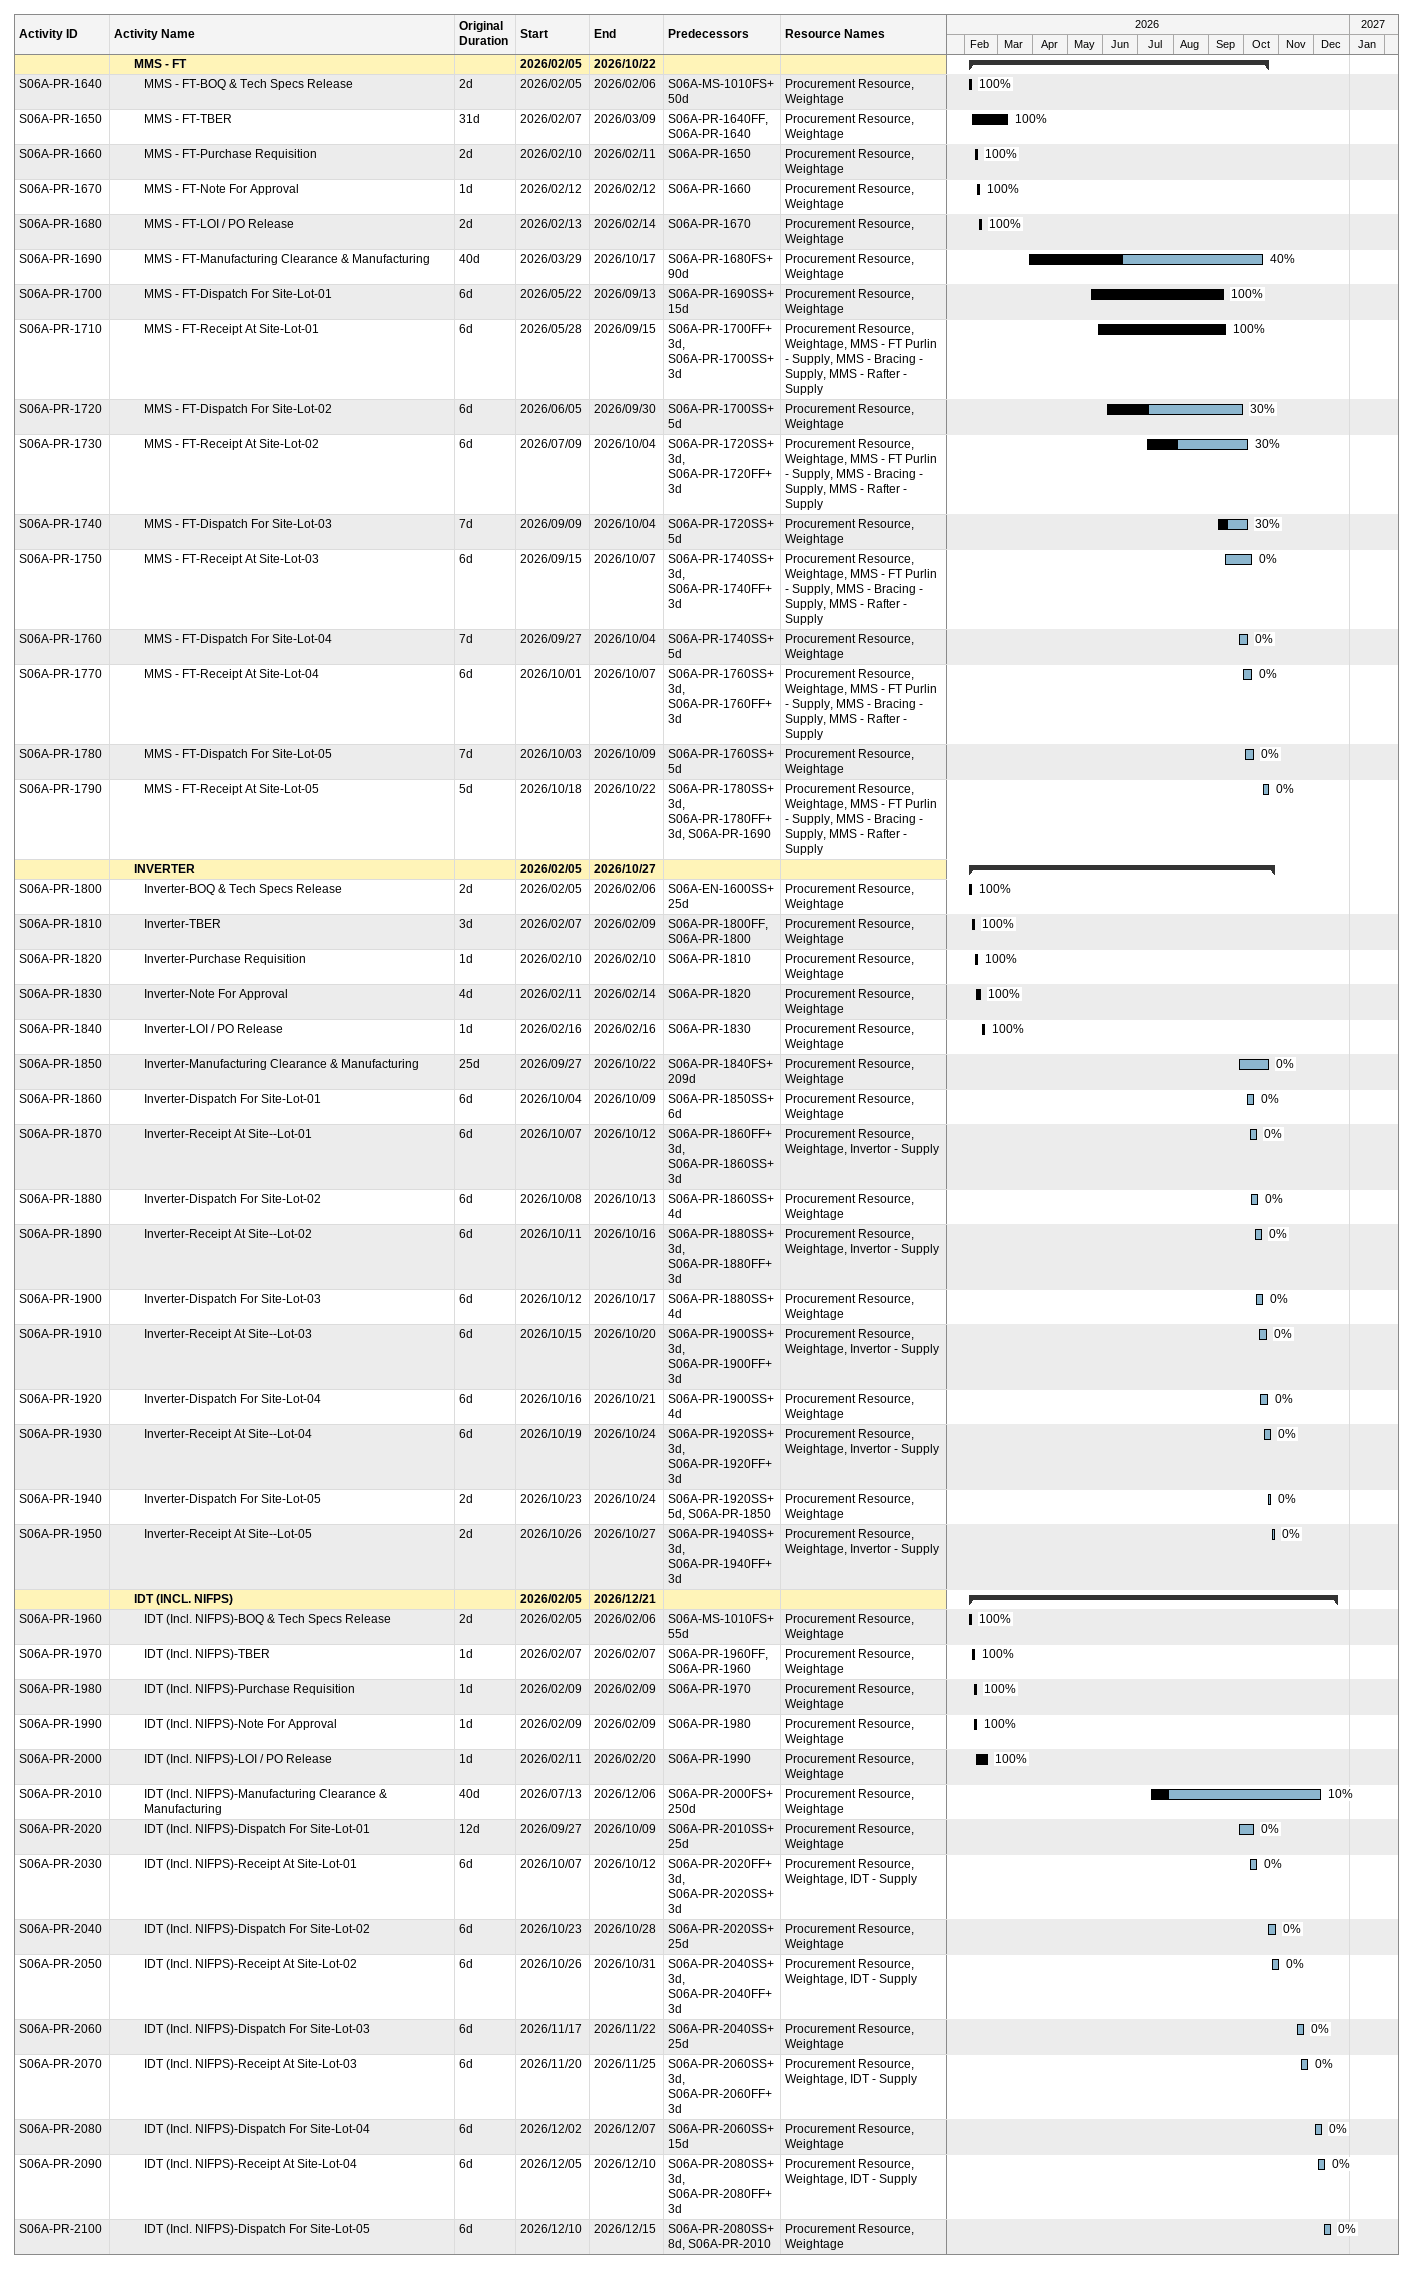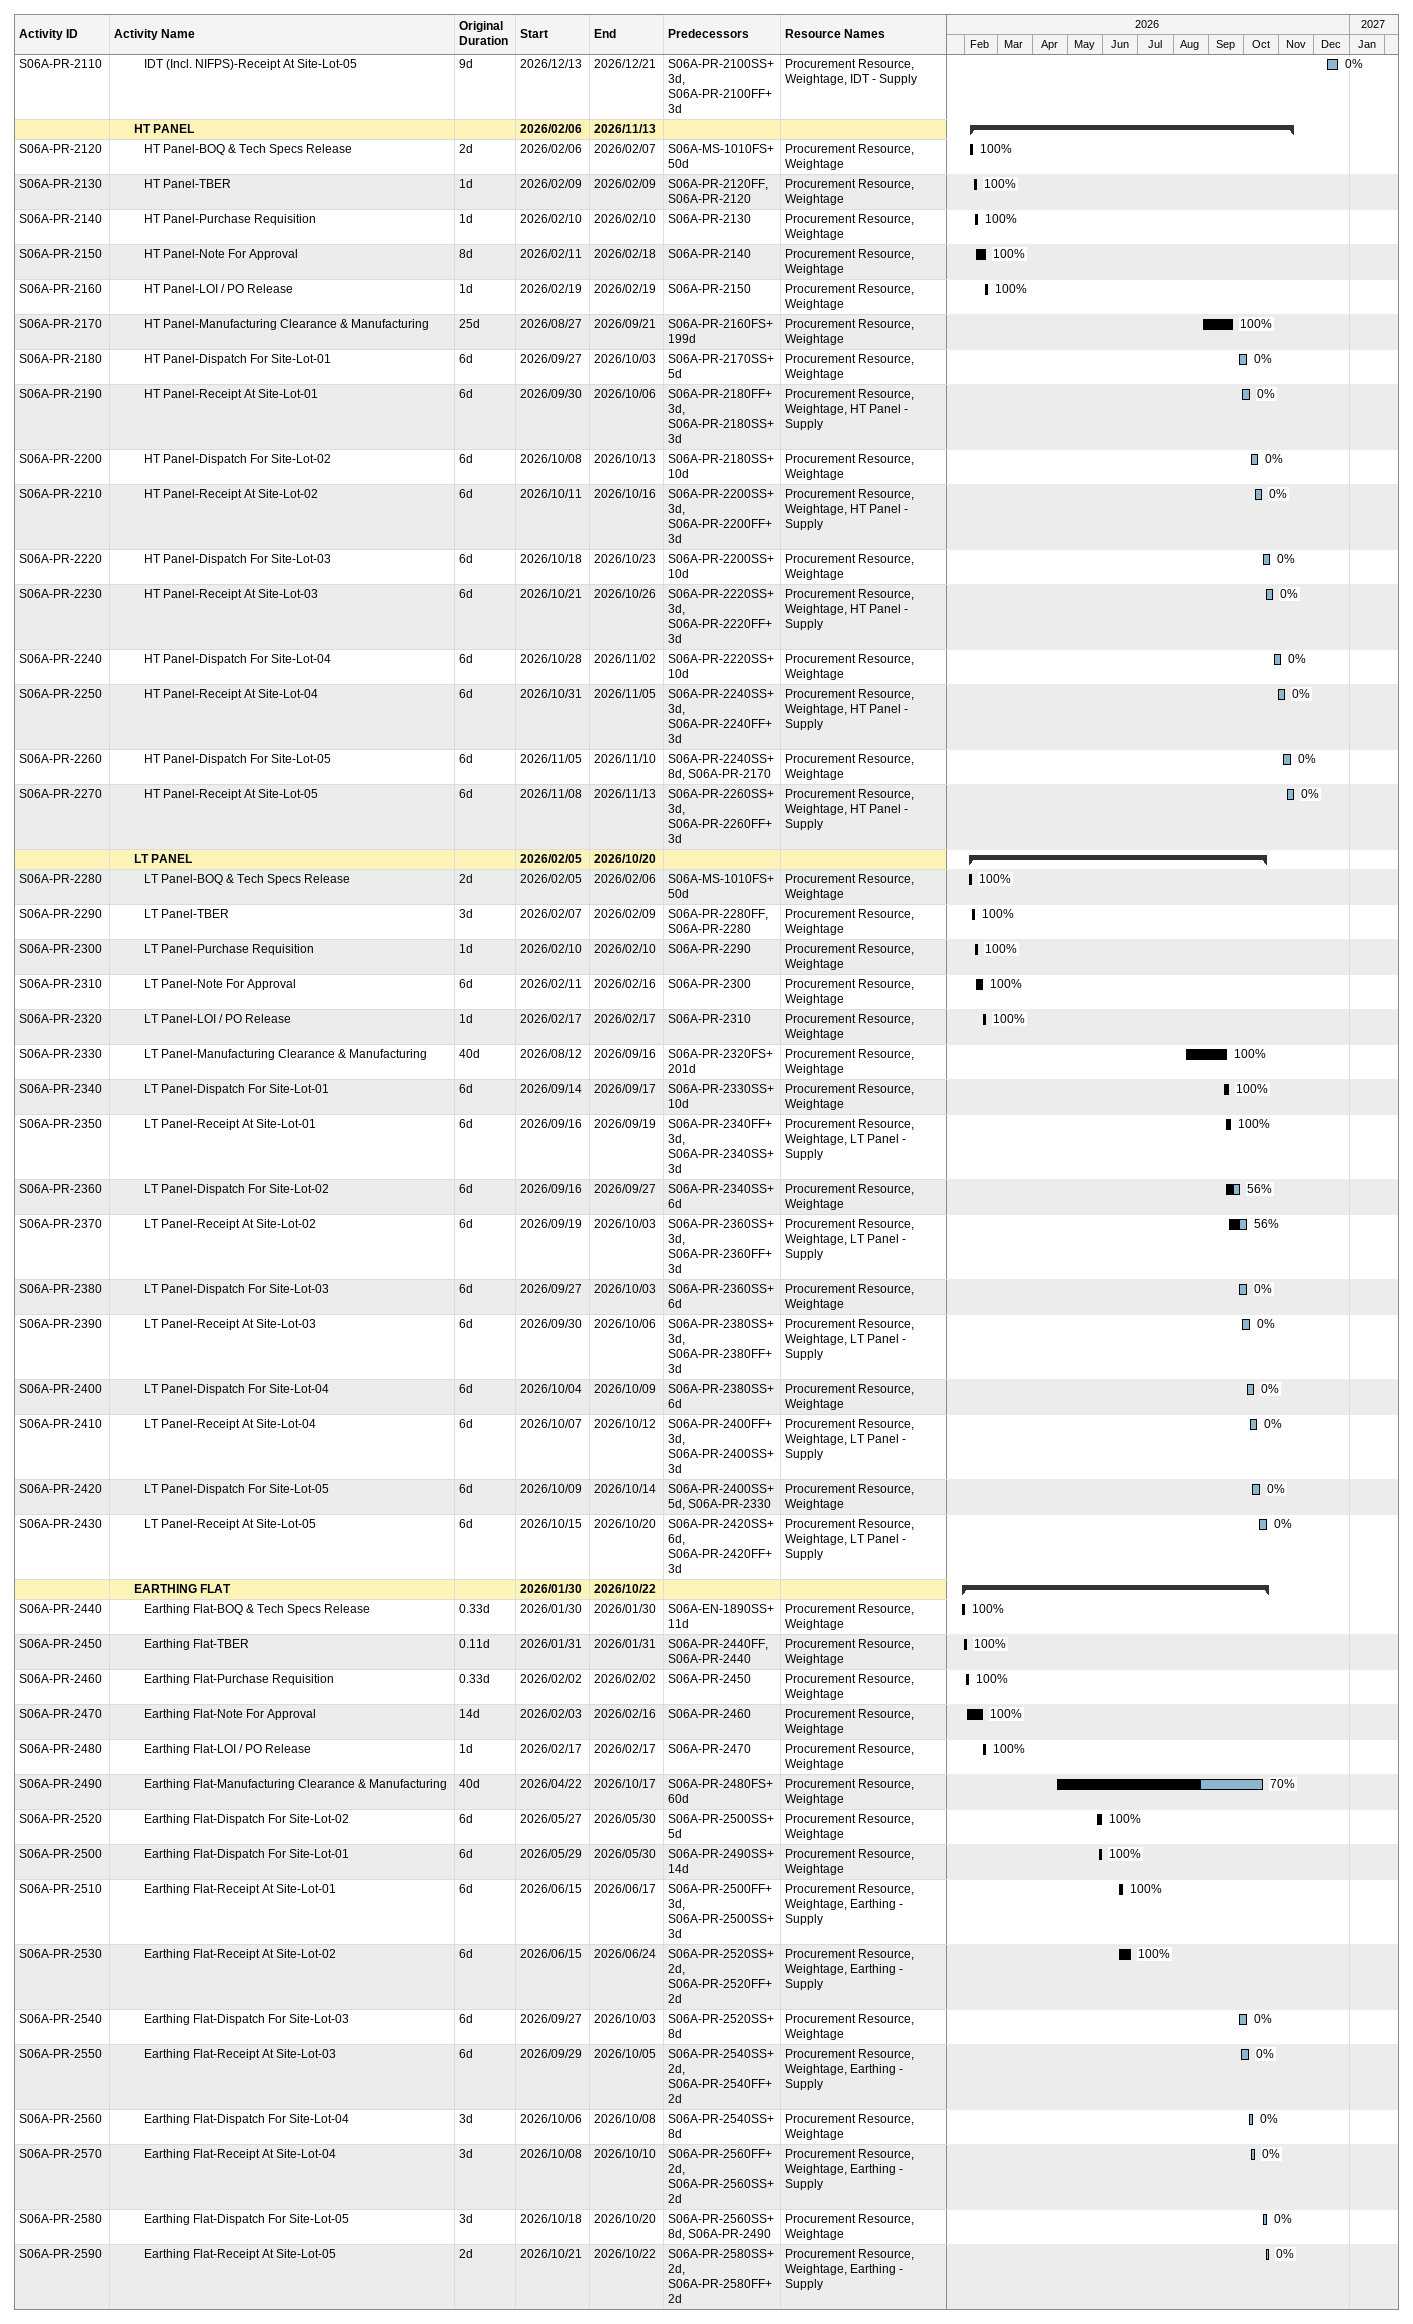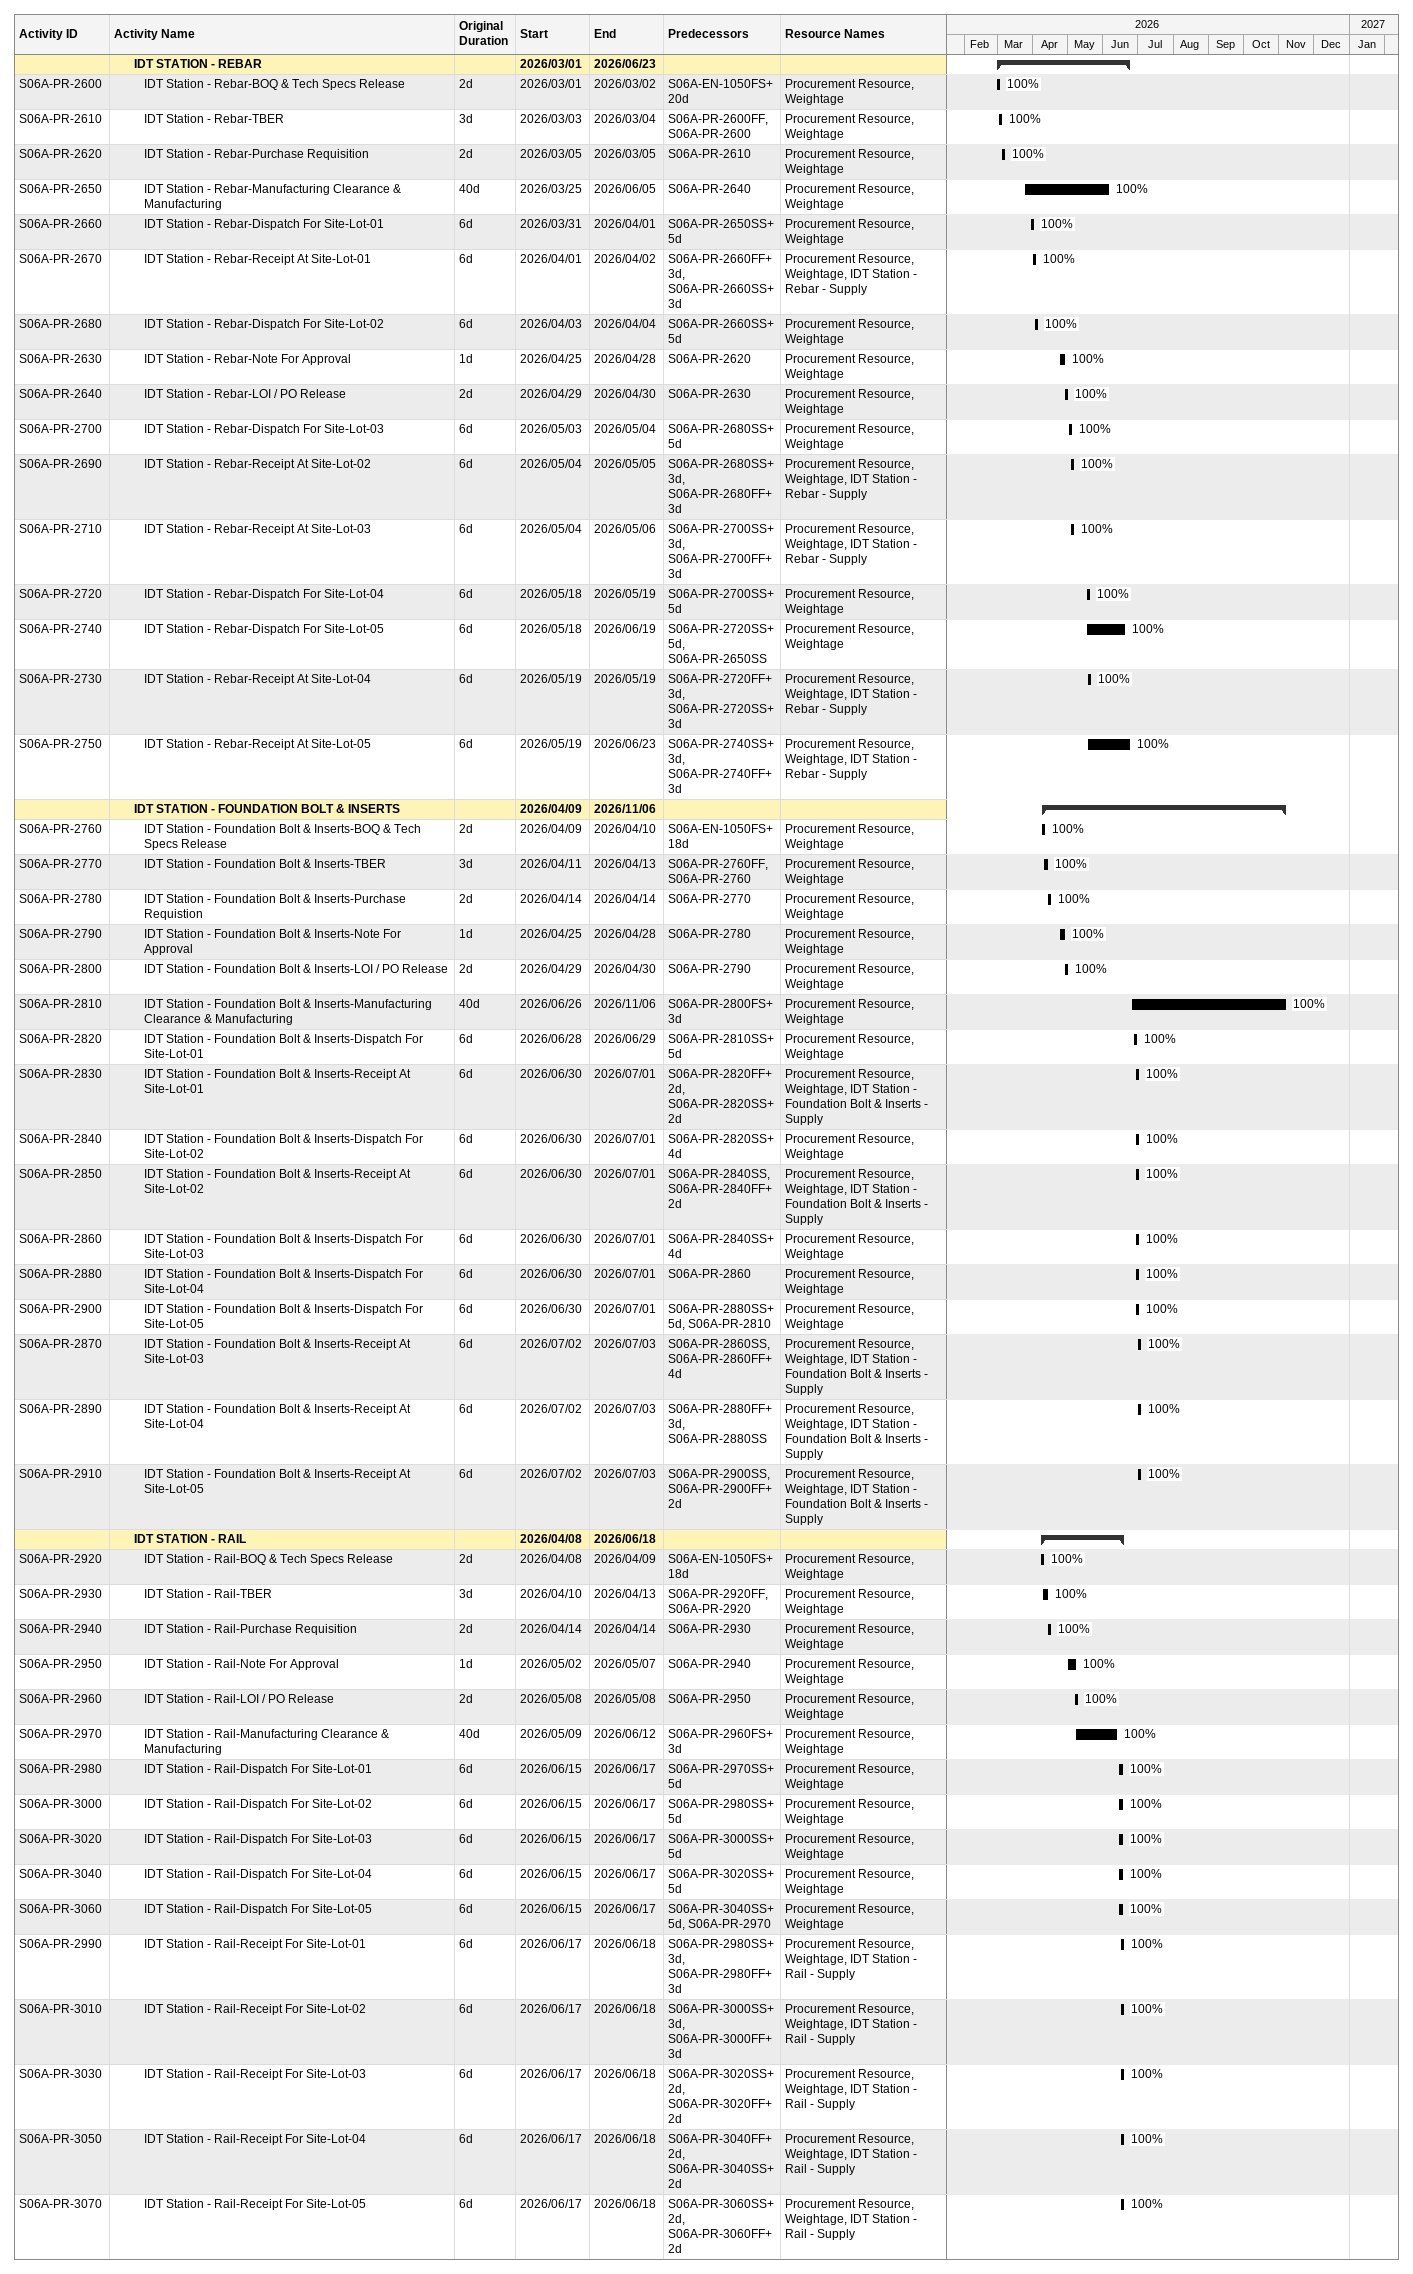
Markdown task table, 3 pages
| ID | Level | Task | Original duration | Start | Finish | Predecessors | Resources | % complete |
|---|---|---|---|---|---|---|---|---|
|  | 3 | **MMS - FT** |  | 2026-02-05 | 2026-10-22 |  |  |  |
| S06A-PR-1640 | 4 | MMS - FT-BOQ & Tech Specs Release | 2d | 2026-02-05 | 2026-02-06 | S06A-MS-1010FS+50d | Procurement Resource, Weightage | 100 |
| S06A-PR-1650 | 4 | MMS - FT-TBER | 31d | 2026-02-07 | 2026-03-09 | S06A-PR-1640FF, S06A-PR-1640 | Procurement Resource, Weightage | 100 |
| S06A-PR-1660 | 4 | MMS - FT-Purchase Requisition | 2d | 2026-02-10 | 2026-02-11 | S06A-PR-1650 | Procurement Resource, Weightage | 100 |
| S06A-PR-1670 | 4 | MMS - FT-Note For Approval | 1d | 2026-02-12 | 2026-02-12 | S06A-PR-1660 | Procurement Resource, Weightage | 100 |
| S06A-PR-1680 | 4 | MMS - FT-LOI / PO Release | 2d | 2026-02-13 | 2026-02-14 | S06A-PR-1670 | Procurement Resource, Weightage | 100 |
| S06A-PR-1690 | 4 | MMS - FT-Manufacturing Clearance & Manufacturing | 40d | 2026-03-29 | 2026-10-17 | S06A-PR-1680FS+90d | Procurement Resource, Weightage | 40 |
| S06A-PR-1700 | 4 | MMS - FT-Dispatch For Site-Lot-01 | 6d | 2026-05-22 | 2026-09-13 | S06A-PR-1690SS+15d | Procurement Resource, Weightage | 100 |
| S06A-PR-1710 | 4 | MMS - FT-Receipt At Site-Lot-01 | 6d | 2026-05-28 | 2026-09-15 | S06A-PR-1700FF+3d, S06A-PR-1700SS+3d | Procurement Resource, Weightage, MMS - FT Purlin - Supply, MMS - Bracing - Supply, MMS - Rafter - Supply | 100 |
| S06A-PR-1720 | 4 | MMS - FT-Dispatch For Site-Lot-02 | 6d | 2026-06-05 | 2026-09-30 | S06A-PR-1700SS+5d | Procurement Resource, Weightage | 30 |
| S06A-PR-1730 | 4 | MMS - FT-Receipt At Site-Lot-02 | 6d | 2026-07-09 | 2026-10-04 | S06A-PR-1720SS+3d, S06A-PR-1720FF+3d | Procurement Resource, Weightage, MMS - FT Purlin - Supply, MMS - Bracing - Supply, MMS - Rafter - Supply | 30 |
| S06A-PR-1740 | 4 | MMS - FT-Dispatch For Site-Lot-03 | 7d | 2026-09-09 | 2026-10-04 | S06A-PR-1720SS+5d | Procurement Resource, Weightage | 30 |
| S06A-PR-1750 | 4 | MMS - FT-Receipt At Site-Lot-03 | 6d | 2026-09-15 | 2026-10-07 | S06A-PR-1740SS+3d, S06A-PR-1740FF+3d | Procurement Resource, Weightage, MMS - FT Purlin - Supply, MMS - Bracing - Supply, MMS - Rafter - Supply | 0 |
| S06A-PR-1760 | 4 | MMS - FT-Dispatch For Site-Lot-04 | 7d | 2026-09-27 | 2026-10-04 | S06A-PR-1740SS+5d | Procurement Resource, Weightage | 0 |
| S06A-PR-1770 | 4 | MMS - FT-Receipt At Site-Lot-04 | 6d | 2026-10-01 | 2026-10-07 | S06A-PR-1760SS+3d, S06A-PR-1760FF+3d | Procurement Resource, Weightage, MMS - FT Purlin - Supply, MMS - Bracing - Supply, MMS - Rafter - Supply | 0 |
| S06A-PR-1780 | 4 | MMS - FT-Dispatch For Site-Lot-05 | 7d | 2026-10-03 | 2026-10-09 | S06A-PR-1760SS+5d | Procurement Resource, Weightage | 0 |
| S06A-PR-1790 | 4 | MMS - FT-Receipt At Site-Lot-05 | 5d | 2026-10-18 | 2026-10-22 | S06A-PR-1780SS+3d, S06A-PR-1780FF+3d, S06A-PR-1690 | Procurement Resource, Weightage, MMS - FT Purlin - Supply, MMS - Bracing - Supply, MMS - Rafter - Supply | 0 |
|  | 3 | **INVERTER** |  | 2026-02-05 | 2026-10-27 |  |  |  |
| S06A-PR-1800 | 4 | Inverter-BOQ & Tech Specs Release | 2d | 2026-02-05 | 2026-02-06 | S06A-EN-1600SS+25d | Procurement Resource, Weightage | 100 |
| S06A-PR-1810 | 4 | Inverter-TBER | 3d | 2026-02-07 | 2026-02-09 | S06A-PR-1800FF, S06A-PR-1800 | Procurement Resource, Weightage | 100 |
| S06A-PR-1820 | 4 | Inverter-Purchase Requisition | 1d | 2026-02-10 | 2026-02-10 | S06A-PR-1810 | Procurement Resource, Weightage | 100 |
| S06A-PR-1830 | 4 | Inverter-Note For Approval | 4d | 2026-02-11 | 2026-02-14 | S06A-PR-1820 | Procurement Resource, Weightage | 100 |
| S06A-PR-1840 | 4 | Inverter-LOI / PO Release | 1d | 2026-02-16 | 2026-02-16 | S06A-PR-1830 | Procurement Resource, Weightage | 100 |
| S06A-PR-1850 | 4 | Inverter-Manufacturing Clearance & Manufacturing | 25d | 2026-09-27 | 2026-10-22 | S06A-PR-1840FS+209d | Procurement Resource, Weightage | 0 |
| S06A-PR-1860 | 4 | Inverter-Dispatch For Site-Lot-01 | 6d | 2026-10-04 | 2026-10-09 | S06A-PR-1850SS+6d | Procurement Resource, Weightage | 0 |
| S06A-PR-1870 | 4 | Inverter-Receipt At Site--Lot-01 | 6d | 2026-10-07 | 2026-10-12 | S06A-PR-1860FF+3d, S06A-PR-1860SS+3d | Procurement Resource, Weightage, Invertor - Supply | 0 |
| S06A-PR-1880 | 4 | Inverter-Dispatch For Site-Lot-02 | 6d | 2026-10-08 | 2026-10-13 | S06A-PR-1860SS+4d | Procurement Resource, Weightage | 0 |
| S06A-PR-1890 | 4 | Inverter-Receipt At Site--Lot-02 | 6d | 2026-10-11 | 2026-10-16 | S06A-PR-1880SS+3d, S06A-PR-1880FF+3d | Procurement Resource, Weightage, Invertor - Supply | 0 |
| S06A-PR-1900 | 4 | Inverter-Dispatch For Site-Lot-03 | 6d | 2026-10-12 | 2026-10-17 | S06A-PR-1880SS+4d | Procurement Resource, Weightage | 0 |
| S06A-PR-1910 | 4 | Inverter-Receipt At Site--Lot-03 | 6d | 2026-10-15 | 2026-10-20 | S06A-PR-1900SS+3d, S06A-PR-1900FF+3d | Procurement Resource, Weightage, Invertor - Supply | 0 |
| S06A-PR-1920 | 4 | Inverter-Dispatch For Site-Lot-04 | 6d | 2026-10-16 | 2026-10-21 | S06A-PR-1900SS+4d | Procurement Resource, Weightage | 0 |
| S06A-PR-1930 | 4 | Inverter-Receipt At Site--Lot-04 | 6d | 2026-10-19 | 2026-10-24 | S06A-PR-1920SS+3d, S06A-PR-1920FF+3d | Procurement Resource, Weightage, Invertor - Supply | 0 |
| S06A-PR-1940 | 4 | Inverter-Dispatch For Site-Lot-05 | 2d | 2026-10-23 | 2026-10-24 | S06A-PR-1920SS+5d, S06A-PR-1850 | Procurement Resource, Weightage | 0 |
| S06A-PR-1950 | 4 | Inverter-Receipt At Site--Lot-05 | 2d | 2026-10-26 | 2026-10-27 | S06A-PR-1940SS+3d, S06A-PR-1940FF+3d | Procurement Resource, Weightage, Invertor - Supply | 0 |
|  | 3 | **IDT (INCL. NIFPS)** |  | 2026-02-05 | 2026-12-21 |  |  |  |
| S06A-PR-1960 | 4 | IDT (Incl. NIFPS)-BOQ & Tech Specs Release | 2d | 2026-02-05 | 2026-02-06 | S06A-MS-1010FS+55d | Procurement Resource, Weightage | 100 |
| S06A-PR-1970 | 4 | IDT (Incl. NIFPS)-TBER | 1d | 2026-02-07 | 2026-02-07 | S06A-PR-1960FF, S06A-PR-1960 | Procurement Resource, Weightage | 100 |
| S06A-PR-1980 | 4 | IDT (Incl. NIFPS)-Purchase Requisition | 1d | 2026-02-09 | 2026-02-09 | S06A-PR-1970 | Procurement Resource, Weightage | 100 |
| S06A-PR-1990 | 4 | IDT (Incl. NIFPS)-Note For Approval | 1d | 2026-02-09 | 2026-02-09 | S06A-PR-1980 | Procurement Resource, Weightage | 100 |
| S06A-PR-2000 | 4 | IDT (Incl. NIFPS)-LOI / PO Release | 1d | 2026-02-11 | 2026-02-20 | S06A-PR-1990 | Procurement Resource, Weightage | 100 |
| S06A-PR-2010 | 4 | IDT (Incl. NIFPS)-Manufacturing Clearance & Manufacturing | 40d | 2026-07-13 | 2026-12-06 | S06A-PR-2000FS+250d | Procurement Resource, Weightage | 10 |
| S06A-PR-2020 | 4 | IDT (Incl. NIFPS)-Dispatch For Site-Lot-01 | 12d | 2026-09-27 | 2026-10-09 | S06A-PR-2010SS+25d | Procurement Resource, Weightage | 0 |
| S06A-PR-2030 | 4 | IDT (Incl. NIFPS)-Receipt At Site-Lot-01 | 6d | 2026-10-07 | 2026-10-12 | S06A-PR-2020FF+3d, S06A-PR-2020SS+3d | Procurement Resource, Weightage, IDT - Supply | 0 |
| S06A-PR-2040 | 4 | IDT (Incl. NIFPS)-Dispatch For Site-Lot-02 | 6d | 2026-10-23 | 2026-10-28 | S06A-PR-2020SS+25d | Procurement Resource, Weightage | 0 |
| S06A-PR-2050 | 4 | IDT (Incl. NIFPS)-Receipt At Site-Lot-02 | 6d | 2026-10-26 | 2026-10-31 | S06A-PR-2040SS+3d, S06A-PR-2040FF+3d | Procurement Resource, Weightage, IDT - Supply | 0 |
| S06A-PR-2060 | 4 | IDT (Incl. NIFPS)-Dispatch For Site-Lot-03 | 6d | 2026-11-17 | 2026-11-22 | S06A-PR-2040SS+25d | Procurement Resource, Weightage | 0 |
| S06A-PR-2070 | 4 | IDT (Incl. NIFPS)-Receipt At Site-Lot-03 | 6d | 2026-11-20 | 2026-11-25 | S06A-PR-2060SS+3d, S06A-PR-2060FF+3d | Procurement Resource, Weightage, IDT - Supply | 0 |
| S06A-PR-2080 | 4 | IDT (Incl. NIFPS)-Dispatch For Site-Lot-04 | 6d | 2026-12-02 | 2026-12-07 | S06A-PR-2060SS+15d | Procurement Resource, Weightage | 0 |
| S06A-PR-2090 | 4 | IDT (Incl. NIFPS)-Receipt At Site-Lot-04 | 6d | 2026-12-05 | 2026-12-10 | S06A-PR-2080SS+3d, S06A-PR-2080FF+3d | Procurement Resource, Weightage, IDT - Supply | 0 |
| S06A-PR-2100 | 4 | IDT (Incl. NIFPS)-Dispatch For Site-Lot-05 | 6d | 2026-12-10 | 2026-12-15 | S06A-PR-2080SS+8d, S06A-PR-2010 | Procurement Resource, Weightage | 0 |
| S06A-PR-2110 | 4 | IDT (Incl. NIFPS)-Receipt At Site-Lot-05 | 9d | 2026-12-13 | 2026-12-21 | S06A-PR-2100SS+3d, S06A-PR-2100FF+3d | Procurement Resource, Weightage, IDT - Supply | 0 |
|  | 3 | **HT PANEL** |  | 2026-02-06 | 2026-11-13 |  |  |  |
| S06A-PR-2120 | 4 | HT Panel-BOQ & Tech Specs Release | 2d | 2026-02-06 | 2026-02-07 | S06A-MS-1010FS+50d | Procurement Resource, Weightage | 100 |
| S06A-PR-2130 | 4 | HT Panel-TBER | 1d | 2026-02-09 | 2026-02-09 | S06A-PR-2120FF, S06A-PR-2120 | Procurement Resource, Weightage | 100 |
| S06A-PR-2140 | 4 | HT Panel-Purchase Requisition | 1d | 2026-02-10 | 2026-02-10 | S06A-PR-2130 | Procurement Resource, Weightage | 100 |
| S06A-PR-2150 | 4 | HT Panel-Note For Approval | 8d | 2026-02-11 | 2026-02-18 | S06A-PR-2140 | Procurement Resource, Weightage | 100 |
| S06A-PR-2160 | 4 | HT Panel-LOI / PO Release | 1d | 2026-02-19 | 2026-02-19 | S06A-PR-2150 | Procurement Resource, Weightage | 100 |
| S06A-PR-2170 | 4 | HT Panel-Manufacturing Clearance & Manufacturing | 25d | 2026-08-27 | 2026-09-21 | S06A-PR-2160FS+199d | Procurement Resource, Weightage | 100 |
| S06A-PR-2180 | 4 | HT Panel-Dispatch For Site-Lot-01 | 6d | 2026-09-27 | 2026-10-03 | S06A-PR-2170SS+5d | Procurement Resource, Weightage | 0 |
| S06A-PR-2190 | 4 | HT Panel-Receipt At Site-Lot-01 | 6d | 2026-09-30 | 2026-10-06 | S06A-PR-2180FF+3d, S06A-PR-2180SS+3d | Procurement Resource, Weightage, HT Panel - Supply | 0 |
| S06A-PR-2200 | 4 | HT Panel-Dispatch For Site-Lot-02 | 6d | 2026-10-08 | 2026-10-13 | S06A-PR-2180SS+10d | Procurement Resource, Weightage | 0 |
| S06A-PR-2210 | 4 | HT Panel-Receipt At Site-Lot-02 | 6d | 2026-10-11 | 2026-10-16 | S06A-PR-2200SS+3d, S06A-PR-2200FF+3d | Procurement Resource, Weightage, HT Panel - Supply | 0 |
| S06A-PR-2220 | 4 | HT Panel-Dispatch For Site-Lot-03 | 6d | 2026-10-18 | 2026-10-23 | S06A-PR-2200SS+10d | Procurement Resource, Weightage | 0 |
| S06A-PR-2230 | 4 | HT Panel-Receipt At Site-Lot-03 | 6d | 2026-10-21 | 2026-10-26 | S06A-PR-2220SS+3d, S06A-PR-2220FF+3d | Procurement Resource, Weightage, HT Panel - Supply | 0 |
| S06A-PR-2240 | 4 | HT Panel-Dispatch For Site-Lot-04 | 6d | 2026-10-28 | 2026-11-02 | S06A-PR-2220SS+10d | Procurement Resource, Weightage | 0 |
| S06A-PR-2250 | 4 | HT Panel-Receipt At Site-Lot-04 | 6d | 2026-10-31 | 2026-11-05 | S06A-PR-2240SS+3d, S06A-PR-2240FF+3d | Procurement Resource, Weightage, HT Panel - Supply | 0 |
| S06A-PR-2260 | 4 | HT Panel-Dispatch For Site-Lot-05 | 6d | 2026-11-05 | 2026-11-10 | S06A-PR-2240SS+8d, S06A-PR-2170 | Procurement Resource, Weightage | 0 |
| S06A-PR-2270 | 4 | HT Panel-Receipt At Site-Lot-05 | 6d | 2026-11-08 | 2026-11-13 | S06A-PR-2260SS+3d, S06A-PR-2260FF+3d | Procurement Resource, Weightage, HT Panel - Supply | 0 |
|  | 3 | **LT PANEL** |  | 2026-02-05 | 2026-10-20 |  |  |  |
| S06A-PR-2280 | 4 | LT Panel-BOQ & Tech Specs Release | 2d | 2026-02-05 | 2026-02-06 | S06A-MS-1010FS+50d | Procurement Resource, Weightage | 100 |
| S06A-PR-2290 | 4 | LT Panel-TBER | 3d | 2026-02-07 | 2026-02-09 | S06A-PR-2280FF, S06A-PR-2280 | Procurement Resource, Weightage | 100 |
| S06A-PR-2300 | 4 | LT Panel-Purchase Requisition | 1d | 2026-02-10 | 2026-02-10 | S06A-PR-2290 | Procurement Resource, Weightage | 100 |
| S06A-PR-2310 | 4 | LT Panel-Note For Approval | 6d | 2026-02-11 | 2026-02-16 | S06A-PR-2300 | Procurement Resource, Weightage | 100 |
| S06A-PR-2320 | 4 | LT Panel-LOI / PO Release | 1d | 2026-02-17 | 2026-02-17 | S06A-PR-2310 | Procurement Resource, Weightage | 100 |
| S06A-PR-2330 | 4 | LT Panel-Manufacturing Clearance & Manufacturing | 40d | 2026-08-12 | 2026-09-16 | S06A-PR-2320FS+201d | Procurement Resource, Weightage | 100 |
| S06A-PR-2340 | 4 | LT Panel-Dispatch For Site-Lot-01 | 6d | 2026-09-14 | 2026-09-17 | S06A-PR-2330SS+10d | Procurement Resource, Weightage | 100 |
| S06A-PR-2350 | 4 | LT Panel-Receipt At Site-Lot-01 | 6d | 2026-09-16 | 2026-09-19 | S06A-PR-2340FF+3d, S06A-PR-2340SS+3d | Procurement Resource, Weightage, LT Panel - Supply | 100 |
| S06A-PR-2360 | 4 | LT Panel-Dispatch For Site-Lot-02 | 6d | 2026-09-16 | 2026-09-27 | S06A-PR-2340SS+6d | Procurement Resource, Weightage | 56 |
| S06A-PR-2370 | 4 | LT Panel-Receipt At Site-Lot-02 | 6d | 2026-09-19 | 2026-10-03 | S06A-PR-2360SS+3d, S06A-PR-2360FF+3d | Procurement Resource, Weightage, LT Panel - Supply | 56 |
| S06A-PR-2380 | 4 | LT Panel-Dispatch For Site-Lot-03 | 6d | 2026-09-27 | 2026-10-03 | S06A-PR-2360SS+6d | Procurement Resource, Weightage | 0 |
| S06A-PR-2390 | 4 | LT Panel-Receipt At Site-Lot-03 | 6d | 2026-09-30 | 2026-10-06 | S06A-PR-2380SS+3d, S06A-PR-2380FF+3d | Procurement Resource, Weightage, LT Panel - Supply | 0 |
| S06A-PR-2400 | 4 | LT Panel-Dispatch For Site-Lot-04 | 6d | 2026-10-04 | 2026-10-09 | S06A-PR-2380SS+6d | Procurement Resource, Weightage | 0 |
| S06A-PR-2410 | 4 | LT Panel-Receipt At Site-Lot-04 | 6d | 2026-10-07 | 2026-10-12 | S06A-PR-2400FF+3d, S06A-PR-2400SS+3d | Procurement Resource, Weightage, LT Panel - Supply | 0 |
| S06A-PR-2420 | 4 | LT Panel-Dispatch For Site-Lot-05 | 6d | 2026-10-09 | 2026-10-14 | S06A-PR-2400SS+5d, S06A-PR-2330 | Procurement Resource, Weightage | 0 |
| S06A-PR-2430 | 4 | LT Panel-Receipt At Site-Lot-05 | 6d | 2026-10-15 | 2026-10-20 | S06A-PR-2420SS+6d, S06A-PR-2420FF+3d | Procurement Resource, Weightage, LT Panel - Supply | 0 |
|  | 3 | **EARTHING FLAT** |  | 2026-01-30 | 2026-10-22 |  |  |  |
| S06A-PR-2440 | 4 | Earthing Flat-BOQ & Tech Specs Release | 0.33d | 2026-01-30 | 2026-01-30 | S06A-EN-1890SS+11d | Procurement Resource, Weightage | 100 |
| S06A-PR-2450 | 4 | Earthing Flat-TBER | 0.11d | 2026-01-31 | 2026-01-31 | S06A-PR-2440FF, S06A-PR-2440 | Procurement Resource, Weightage | 100 |
| S06A-PR-2460 | 4 | Earthing Flat-Purchase Requisition | 0.33d | 2026-02-02 | 2026-02-02 | S06A-PR-2450 | Procurement Resource, Weightage | 100 |
| S06A-PR-2470 | 4 | Earthing Flat-Note For Approval | 14d | 2026-02-03 | 2026-02-16 | S06A-PR-2460 | Procurement Resource, Weightage | 100 |
| S06A-PR-2480 | 4 | Earthing Flat-LOI / PO Release | 1d | 2026-02-17 | 2026-02-17 | S06A-PR-2470 | Procurement Resource, Weightage | 100 |
| S06A-PR-2490 | 4 | Earthing Flat-Manufacturing Clearance & Manufacturing | 40d | 2026-04-22 | 2026-10-17 | S06A-PR-2480FS+60d | Procurement Resource, Weightage | 70 |
| S06A-PR-2520 | 4 | Earthing Flat-Dispatch For Site-Lot-02 | 6d | 2026-05-27 | 2026-05-30 | S06A-PR-2500SS+5d | Procurement Resource, Weightage | 100 |
| S06A-PR-2500 | 4 | Earthing Flat-Dispatch For Site-Lot-01 | 6d | 2026-05-29 | 2026-05-30 | S06A-PR-2490SS+14d | Procurement Resource, Weightage | 100 |
| S06A-PR-2510 | 4 | Earthing Flat-Receipt At Site-Lot-01 | 6d | 2026-06-15 | 2026-06-17 | S06A-PR-2500FF+3d, S06A-PR-2500SS+3d | Procurement Resource, Weightage, Earthing - Supply | 100 |
| S06A-PR-2530 | 4 | Earthing Flat-Receipt At Site-Lot-02 | 6d | 2026-06-15 | 2026-06-24 | S06A-PR-2520SS+2d, S06A-PR-2520FF+2d | Procurement Resource, Weightage, Earthing - Supply | 100 |
| S06A-PR-2540 | 4 | Earthing Flat-Dispatch For Site-Lot-03 | 6d | 2026-09-27 | 2026-10-03 | S06A-PR-2520SS+8d | Procurement Resource, Weightage | 0 |
| S06A-PR-2550 | 4 | Earthing Flat-Receipt At Site-Lot-03 | 6d | 2026-09-29 | 2026-10-05 | S06A-PR-2540SS+2d, S06A-PR-2540FF+2d | Procurement Resource, Weightage, Earthing - Supply | 0 |
| S06A-PR-2560 | 4 | Earthing Flat-Dispatch For Site-Lot-04 | 3d | 2026-10-06 | 2026-10-08 | S06A-PR-2540SS+8d | Procurement Resource, Weightage | 0 |
| S06A-PR-2570 | 4 | Earthing Flat-Receipt At Site-Lot-04 | 3d | 2026-10-08 | 2026-10-10 | S06A-PR-2560FF+2d, S06A-PR-2560SS+2d | Procurement Resource, Weightage, Earthing - Supply | 0 |
| S06A-PR-2580 | 4 | Earthing Flat-Dispatch For Site-Lot-05 | 3d | 2026-10-18 | 2026-10-20 | S06A-PR-2560SS+8d, S06A-PR-2490 | Procurement Resource, Weightage | 0 |
| S06A-PR-2590 | 4 | Earthing Flat-Receipt At Site-Lot-05 | 2d | 2026-10-21 | 2026-10-22 | S06A-PR-2580SS+2d, S06A-PR-2580FF+2d | Procurement Resource, Weightage, Earthing - Supply | 0 |
|  | 3 | **IDT STATION - REBAR** |  | 2026-03-01 | 2026-06-23 |  |  |  |
| S06A-PR-2600 | 4 | IDT Station - Rebar-BOQ & Tech Specs Release | 2d | 2026-03-01 | 2026-03-02 | S06A-EN-1050FS+20d | Procurement Resource, Weightage | 100 |
| S06A-PR-2610 | 4 | IDT Station - Rebar-TBER | 3d | 2026-03-03 | 2026-03-04 | S06A-PR-2600FF, S06A-PR-2600 | Procurement Resource, Weightage | 100 |
| S06A-PR-2620 | 4 | IDT Station - Rebar-Purchase Requisition | 2d | 2026-03-05 | 2026-03-05 | S06A-PR-2610 | Procurement Resource, Weightage | 100 |
| S06A-PR-2650 | 4 | IDT Station - Rebar-Manufacturing Clearance & Manufacturing | 40d | 2026-03-25 | 2026-06-05 | S06A-PR-2640 | Procurement Resource, Weightage | 100 |
| S06A-PR-2660 | 4 | IDT Station - Rebar-Dispatch For Site-Lot-01 | 6d | 2026-03-31 | 2026-04-01 | S06A-PR-2650SS+5d | Procurement Resource, Weightage | 100 |
| S06A-PR-2670 | 4 | IDT Station - Rebar-Receipt At Site-Lot-01 | 6d | 2026-04-01 | 2026-04-02 | S06A-PR-2660FF+3d, S06A-PR-2660SS+3d | Procurement Resource, Weightage, IDT Station - Rebar - Supply | 100 |
| S06A-PR-2680 | 4 | IDT Station - Rebar-Dispatch For Site-Lot-02 | 6d | 2026-04-03 | 2026-04-04 | S06A-PR-2660SS+5d | Procurement Resource, Weightage | 100 |
| S06A-PR-2630 | 4 | IDT Station - Rebar-Note For Approval | 1d | 2026-04-25 | 2026-04-28 | S06A-PR-2620 | Procurement Resource, Weightage | 100 |
| S06A-PR-2640 | 4 | IDT Station - Rebar-LOI / PO Release | 2d | 2026-04-29 | 2026-04-30 | S06A-PR-2630 | Procurement Resource, Weightage | 100 |
| S06A-PR-2700 | 4 | IDT Station - Rebar-Dispatch For Site-Lot-03 | 6d | 2026-05-03 | 2026-05-04 | S06A-PR-2680SS+5d | Procurement Resource, Weightage | 100 |
| S06A-PR-2690 | 4 | IDT Station - Rebar-Receipt At Site-Lot-02 | 6d | 2026-05-04 | 2026-05-05 | S06A-PR-2680SS+3d, S06A-PR-2680FF+3d | Procurement Resource, Weightage, IDT Station - Rebar - Supply | 100 |
| S06A-PR-2710 | 4 | IDT Station - Rebar-Receipt At Site-Lot-03 | 6d | 2026-05-04 | 2026-05-06 | S06A-PR-2700SS+3d, S06A-PR-2700FF+3d | Procurement Resource, Weightage, IDT Station - Rebar - Supply | 100 |
| S06A-PR-2720 | 4 | IDT Station - Rebar-Dispatch For Site-Lot-04 | 6d | 2026-05-18 | 2026-05-19 | S06A-PR-2700SS+5d | Procurement Resource, Weightage | 100 |
| S06A-PR-2740 | 4 | IDT Station - Rebar-Dispatch For Site-Lot-05 | 6d | 2026-05-18 | 2026-06-19 | S06A-PR-2720SS+5d, S06A-PR-2650SS | Procurement Resource, Weightage | 100 |
| S06A-PR-2730 | 4 | IDT Station - Rebar-Receipt At Site-Lot-04 | 6d | 2026-05-19 | 2026-05-19 | S06A-PR-2720FF+3d, S06A-PR-2720SS+3d | Procurement Resource, Weightage, IDT Station - Rebar - Supply | 100 |
| S06A-PR-2750 | 4 | IDT Station - Rebar-Receipt At Site-Lot-05 | 6d | 2026-05-19 | 2026-06-23 | S06A-PR-2740SS+3d, S06A-PR-2740FF+3d | Procurement Resource, Weightage, IDT Station - Rebar - Supply | 100 |
|  | 3 | **IDT STATION - FOUNDATION BOLT & INSERTS** |  | 2026-04-09 | 2026-11-06 |  |  |  |
| S06A-PR-2760 | 4 | IDT Station - Foundation Bolt & Inserts-BOQ & Tech Specs Release | 2d | 2026-04-09 | 2026-04-10 | S06A-EN-1050FS+18d | Procurement Resource, Weightage | 100 |
| S06A-PR-2770 | 4 | IDT Station - Foundation Bolt & Inserts-TBER | 3d | 2026-04-11 | 2026-04-13 | S06A-PR-2760FF, S06A-PR-2760 | Procurement Resource, Weightage | 100 |
| S06A-PR-2780 | 4 | IDT Station - Foundation Bolt & Inserts-Purchase Requistion | 2d | 2026-04-14 | 2026-04-14 | S06A-PR-2770 | Procurement Resource, Weightage | 100 |
| S06A-PR-2790 | 4 | IDT Station - Foundation Bolt & Inserts-Note For Approval | 1d | 2026-04-25 | 2026-04-28 | S06A-PR-2780 | Procurement Resource, Weightage | 100 |
| S06A-PR-2800 | 4 | IDT Station - Foundation Bolt & Inserts-LOI / PO Release | 2d | 2026-04-29 | 2026-04-30 | S06A-PR-2790 | Procurement Resource, Weightage | 100 |
| S06A-PR-2810 | 4 | IDT Station - Foundation Bolt & Inserts-Manufacturing Clearance & Manufacturing | 40d | 2026-06-26 | 2026-11-06 | S06A-PR-2800FS+3d | Procurement Resource, Weightage | 100 |
| S06A-PR-2820 | 4 | IDT Station - Foundation Bolt & Inserts-Dispatch For Site-Lot-01 | 6d | 2026-06-28 | 2026-06-29 | S06A-PR-2810SS+5d | Procurement Resource, Weightage | 100 |
| S06A-PR-2830 | 4 | IDT Station - Foundation Bolt & Inserts-Receipt At Site-Lot-01 | 6d | 2026-06-30 | 2026-07-01 | S06A-PR-2820FF+2d, S06A-PR-2820SS+2d | Procurement Resource, Weightage, IDT Station - Foundation Bolt & Inserts - Supply | 100 |
| S06A-PR-2840 | 4 | IDT Station - Foundation Bolt & Inserts-Dispatch For Site-Lot-02 | 6d | 2026-06-30 | 2026-07-01 | S06A-PR-2820SS+4d | Procurement Resource, Weightage | 100 |
| S06A-PR-2850 | 4 | IDT Station - Foundation Bolt & Inserts-Receipt At Site-Lot-02 | 6d | 2026-06-30 | 2026-07-01 | S06A-PR-2840SS, S06A-PR-2840FF+2d | Procurement Resource, Weightage, IDT Station - Foundation Bolt & Inserts - Supply | 100 |
| S06A-PR-2860 | 4 | IDT Station - Foundation Bolt & Inserts-Dispatch For Site-Lot-03 | 6d | 2026-06-30 | 2026-07-01 | S06A-PR-2840SS+4d | Procurement Resource, Weightage | 100 |
| S06A-PR-2880 | 4 | IDT Station - Foundation Bolt & Inserts-Dispatch For Site-Lot-04 | 6d | 2026-06-30 | 2026-07-01 | S06A-PR-2860 | Procurement Resource, Weightage | 100 |
| S06A-PR-2900 | 4 | IDT Station - Foundation Bolt & Inserts-Dispatch For Site-Lot-05 | 6d | 2026-06-30 | 2026-07-01 | S06A-PR-2880SS+5d, S06A-PR-2810 | Procurement Resource, Weightage | 100 |
| S06A-PR-2870 | 4 | IDT Station - Foundation Bolt & Inserts-Receipt At Site-Lot-03 | 6d | 2026-07-02 | 2026-07-03 | S06A-PR-2860SS, S06A-PR-2860FF+4d | Procurement Resource, Weightage, IDT Station - Foundation Bolt & Inserts - Supply | 100 |
| S06A-PR-2890 | 4 | IDT Station - Foundation Bolt & Inserts-Receipt At Site-Lot-04 | 6d | 2026-07-02 | 2026-07-03 | S06A-PR-2880FF+3d, S06A-PR-2880SS | Procurement Resource, Weightage, IDT Station - Foundation Bolt & Inserts - Supply | 100 |
| S06A-PR-2910 | 4 | IDT Station - Foundation Bolt & Inserts-Receipt At Site-Lot-05 | 6d | 2026-07-02 | 2026-07-03 | S06A-PR-2900SS, S06A-PR-2900FF+2d | Procurement Resource, Weightage, IDT Station - Foundation Bolt & Inserts - Supply | 100 |
|  | 3 | **IDT STATION - RAIL** |  | 2026-04-08 | 2026-06-18 |  |  |  |
| S06A-PR-2920 | 4 | IDT Station - Rail-BOQ & Tech Specs Release | 2d | 2026-04-08 | 2026-04-09 | S06A-EN-1050FS+18d | Procurement Resource, Weightage | 100 |
| S06A-PR-2930 | 4 | IDT Station - Rail-TBER | 3d | 2026-04-10 | 2026-04-13 | S06A-PR-2920FF, S06A-PR-2920 | Procurement Resource, Weightage | 100 |
| S06A-PR-2940 | 4 | IDT Station - Rail-Purchase Requisition | 2d | 2026-04-14 | 2026-04-14 | S06A-PR-2930 | Procurement Resource, Weightage | 100 |
| S06A-PR-2950 | 4 | IDT Station - Rail-Note For Approval | 1d | 2026-05-02 | 2026-05-07 | S06A-PR-2940 | Procurement Resource, Weightage | 100 |
| S06A-PR-2960 | 4 | IDT Station - Rail-LOI / PO Release | 2d | 2026-05-08 | 2026-05-08 | S06A-PR-2950 | Procurement Resource, Weightage | 100 |
| S06A-PR-2970 | 4 | IDT Station - Rail-Manufacturing Clearance & Manufacturing | 40d | 2026-05-09 | 2026-06-12 | S06A-PR-2960FS+3d | Procurement Resource, Weightage | 100 |
| S06A-PR-2980 | 4 | IDT Station - Rail-Dispatch For Site-Lot-01 | 6d | 2026-06-15 | 2026-06-17 | S06A-PR-2970SS+5d | Procurement Resource, Weightage | 100 |
| S06A-PR-3000 | 4 | IDT Station - Rail-Dispatch For Site-Lot-02 | 6d | 2026-06-15 | 2026-06-17 | S06A-PR-2980SS+5d | Procurement Resource, Weightage | 100 |
| S06A-PR-3020 | 4 | IDT Station - Rail-Dispatch For Site-Lot-03 | 6d | 2026-06-15 | 2026-06-17 | S06A-PR-3000SS+5d | Procurement Resource, Weightage | 100 |
| S06A-PR-3040 | 4 | IDT Station - Rail-Dispatch For Site-Lot-04 | 6d | 2026-06-15 | 2026-06-17 | S06A-PR-3020SS+5d | Procurement Resource, Weightage | 100 |
| S06A-PR-3060 | 4 | IDT Station - Rail-Dispatch For Site-Lot-05 | 6d | 2026-06-15 | 2026-06-17 | S06A-PR-3040SS+5d, S06A-PR-2970 | Procurement Resource, Weightage | 100 |
| S06A-PR-2990 | 4 | IDT Station - Rail-Receipt For Site-Lot-01 | 6d | 2026-06-17 | 2026-06-18 | S06A-PR-2980SS+3d, S06A-PR-2980FF+3d | Procurement Resource, Weightage, IDT Station - Rail - Supply | 100 |
| S06A-PR-3010 | 4 | IDT Station - Rail-Receipt For Site-Lot-02 | 6d | 2026-06-17 | 2026-06-18 | S06A-PR-3000SS+3d, S06A-PR-3000FF+3d | Procurement Resource, Weightage, IDT Station - Rail - Supply | 100 |
| S06A-PR-3030 | 4 | IDT Station - Rail-Receipt For Site-Lot-03 | 6d | 2026-06-17 | 2026-06-18 | S06A-PR-3020SS+2d, S06A-PR-3020FF+2d | Procurement Resource, Weightage, IDT Station - Rail - Supply | 100 |
| S06A-PR-3050 | 4 | IDT Station - Rail-Receipt For Site-Lot-04 | 6d | 2026-06-17 | 2026-06-18 | S06A-PR-3040FF+2d, S06A-PR-3040SS+2d | Procurement Resource, Weightage, IDT Station - Rail - Supply | 100 |
| S06A-PR-3070 | 4 | IDT Station - Rail-Receipt For Site-Lot-05 | 6d | 2026-06-17 | 2026-06-18 | S06A-PR-3060SS+2d, S06A-PR-3060FF+2d | Procurement Resource, Weightage, IDT Station - Rail - Supply | 100 |
